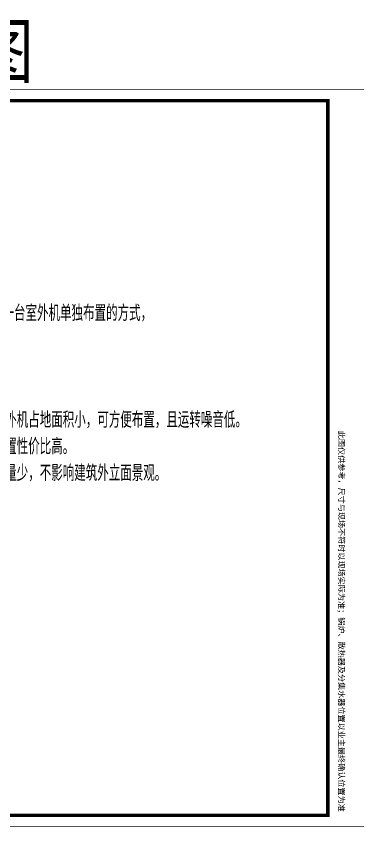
# Model space of a CAD drawing. Header units: millimetres. Extents: x -5096 to 255006, y -2833 to 77941.
# Drawn here: x 65565 to 75285, y 24560 to 47657 of the extents above; entities that cross this region are included whole.
import ezdxf

# ---------------------------------------------------------------- set-up
doc = ezdxf.new("R2010")
doc.units = ezdxf.units.MM
doc.layers.add('供', color=1, linetype='Continuous', lineweight=0)
doc.layers.add('填充', color=7, linetype='Continuous', lineweight=9)
doc.layers.add('文字', color=7, linetype='Continuous')
doc.styles.add('-宋体', font='', dxfattribs={"width": 0.8})
doc.styles.add('_TCH_DIM', font='SIMPLEX', dxfattribs={"bigfont": 'GBCBIG'})
doc.styles.add('areatext', font='')
doc.styles.get('-宋体').set_extended_font_data('SimSun')
doc.styles.get('areatext').set_extended_font_data('SimSun')

msp = doc.modelspace()

# ---------------------------------------------------------------- linework, layer by layer
at = {"color": 0, "const_width": 100}
msp.add_lwpolyline([(74431.5, 45251.3), (74431.5, 24887.5), (46776.1, 24887.5), (46776.1, 45251.3), (74431.5, 45251.3)], dxfattribs=at)
at = {"layer": '填充', "color": 0, "const_width": 19.1}
msp.add_lwpolyline([(46276.1, 45569.4), (75976.1, 45569.4), (75976.1, 24569.4), (46276.1, 24569.4)], close=True, dxfattribs=at)

# ---------------------------------------------------------------- texts
at = {"layer": '供', "color": 7, "style": 'areatext', "width": 0.8}
msp.add_text('小型一拖多系统布置示意图', height=1500, dxfattribs=at).set_placement((46408.7, 45920))
at = {"layer": '填充', "color": 0, "insert": (74902.2, 35844.3), "char_height": 165, "width": 12285.642, "attachment_point": 1, "rotation": 270, "style": '-宋体'}
msp.add_mtext('{\\fSimSun|b0|i0|c134|p2;\\W1;此图仅供参考，尺寸与现场不符时以现场实际为准；锅炉、散热器及分集水器位置以业主最终确认位置为准}', dxfattribs=at)
at = {"layer": '文字', "char_height": 454.878, "attachment_point": 1, "style": '_TCH_DIM'}
for s, insert in [('此方案采用一台室外机单独布置的方式，        \\P其特点为：', (63536.1, 39424.9)), ('\\P1、系统室外机占地面积小，可方便布置，且运转噪音低。\\P2、系统配置性价比高。\\P3、外机数量少，不影响建筑外立面景观。', (63551, 37141.7))]:
    msp.add_mtext(s, dxfattribs=dict(at, insert=insert))

doc.saveas('drawing.dxf')
